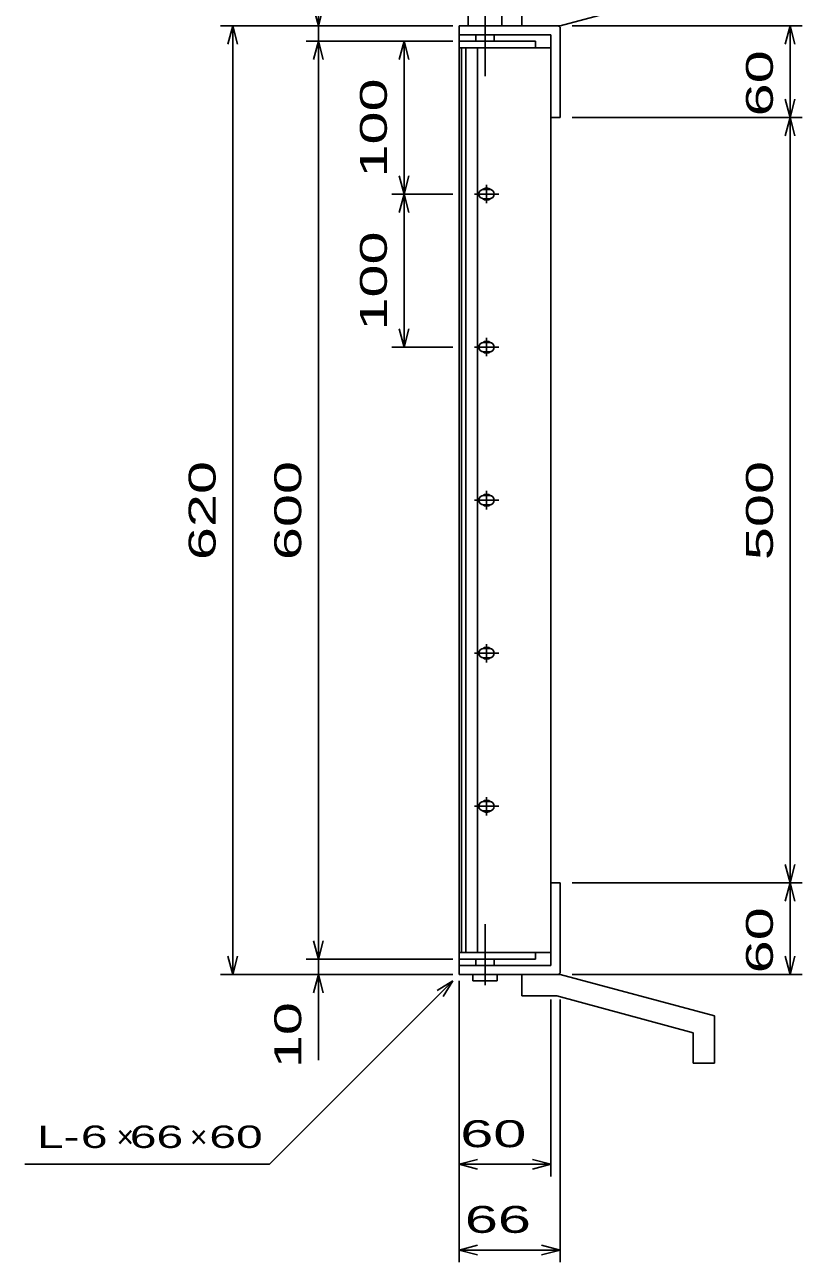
# Model space of a CAD drawing. Units: millimetres, scale not verified. Extents: x -1456 to 1385, y -1026 to 843.
# Drawn here: x -511 to -3, y -371 to 437 of the extents above; entities that cross this region are included whole.
import ezdxf
from ezdxf.enums import TextEntityAlignment as Align

# ---------------------------------------------------------------- set-up
doc = ezdxf.new("R2010")
doc.units = ezdxf.units.MM
doc.header["$LTSCALE"] = 8
doc.linetypes.add('LONG_DASHED_DOTTED', pattern=[15.25, 12, -1.5, 0.25, -1.5])
for name, color, linetype, lineweight in [('16', 3, 'Continuous', 25), ('19', 6, 'Continuous', 25), ('22', 2, 'Continuous', 25)]:
    doc.layers.add(name, color=color, linetype=linetype, lineweight=lineweight)
doc.styles.add('ベクトル', font='')
doc.styles.get('ベクトル').set_extended_font_data('ベクトル')

msp = doc.modelspace()

# ---------------------------------------------------------------- linework, layer by layer
at = {"layer": '16'}
for p, q in [((-177.3, 426.8), (-227.3, 426.8)), ((-227.3, 426.8), (-227.3, 422.3)), ((-227.3, 422.3), (-177.3, 422.3)), ((-227.3, 422.3), (-227.3, -168.7)), ((-167.3, 422.3), (-227.3, 422.3)), ((-225.8, 422.3), (-225.8, -168.7)), ((-222.8, -168.7), (-222.8, 422.3)), ((-215.3, 422.3), (-215.3, -168.7)), ((-177.3, 422.3), (-177.3, 426.8)), ((-167.3, -168.7), (-167.3, 422.3)), ((-209.3, 332.8), (-209.3, 320.8)), ((-217.3, 326.8), (-201.3, 326.8)), ((-207.3, 329.8), (-211.3, 329.8)), ((-211.3, 323.8), (-207.3, 323.8)), ((-217.3, 226.8), (-201.3, 226.8)), ((-207.3, 229.8), (-211.3, 229.8)), ((-209.3, 232.8), (-209.3, 220.8)), ((-211.3, 223.8), (-207.3, 223.8)), ((-207.3, 129.8), (-211.3, 129.8)), ((-209.3, 132.8), (-209.3, 120.8)), ((-217.3, 126.8), (-201.3, 126.8)), ((-211.3, 123.8), (-207.3, 123.8)), ((-209.3, 32.8), (-209.3, 20.8)), ((-217.3, 26.8), (-201.3, 26.8)), ((-207.3, 29.8), (-211.3, 29.8)), ((-211.3, 23.8), (-207.3, 23.8)), ((-207.3, -70.2), (-211.3, -70.2)), ((-209.3, -67.2), (-209.3, -79.2)), ((-217.3, -73.2), (-201.3, -73.2)), ((-211.3, -76.2), (-207.3, -76.2)), ((-227.3, -168.7), (-177.3, -168.7)), ((-227.3, -173.2), (-227.3, -168.7)), ((-227.3, -168.7), (-167.3, -168.7)), ((-177.3, -168.7), (-177.3, -173.2)), ((-177.3, -173.2), (-227.3, -173.2))]:
    msp.add_line(p, q, dxfattribs=at)
for centre, radius, start, end in [((-211.3, 326.8), 3, 90, 270), ((-209.3, 326.8), 4, 46.6, 133.4), ((-209.3, 326.8), 4, 226.6, 313.4), ((-207.3, 326.8), 3, 270, 90), ((-211.3, 226.8), 3, 90, 270), ((-209.3, 226.8), 4, 46.6, 133.4), ((-207.3, 226.8), 3, 270, 90), ((-209.3, 226.8), 4, 226.6, 313.4), ((-211.3, 126.8), 3, 90, 270), ((-209.3, 126.8), 4, 46.6, 133.4), ((-207.3, 126.8), 3, 270, 90), ((-209.3, 126.8), 4, 226.6, 313.4), ((-211.3, 26.8), 3, 90, 270), ((-209.3, 26.8), 4, 46.6, 133.4), ((-207.3, 26.8), 3, 270, 90), ((-209.3, 26.8), 4, 226.6, 313.4), ((-211.3, -73.2), 3, 90, 270), ((-209.3, -73.2), 4, 46.6, 133.4), ((-207.3, -73.2), 3, 270, 90), ((-209.3, -73.2), 4, 226.6, 313.4)]:
    msp.add_arc(centre, radius, start, end, dxfattribs=at)
at = {"layer": '19', "linetype": 'LONG_DASHED_DOTTED'}
for p, q in [((-210.3, 471.8), (-210.3, 403.8)), ((-210.3, -190.2), (-210.3, -150.2))]:
    msp.add_line(p, q, dxfattribs=at)
at = {"layer": '19'}
for p, q in [((-221.3, 436.8), (-221.3, 468.8)), ((-199.3, 468.8), (-199.3, 436.8)), ((-161.3, 436.8), (-60.3, 463.8)), ((-186.3, 436.8), (-186.3, 450.8)), ((-227.3, 426.8), (-227.3, 436.8)), ((-227.3, 430.8), (-227.3, 436.8)), ((-227.3, 436.8), (-162.3, 436.8)), ((-186.3, 436.8), (-161.3, 436.8)), ((-162.3, 436.8), (-161.3, 435.8)), ((-167.3, 430.8), (-227.3, 430.8)), ((-216.3, 426.8), (-216.3, 430.8)), ((-204.3, 430.8), (-204.3, 426.8)), ((-167.3, 376.8), (-167.3, 430.8)), ((-161.3, 435.8), (-161.3, 376.8)), ((-161.3, 376.8), (-167.3, 376.8)), ((-161.3, -123.2), (-167.3, -123.2)), ((-167.3, -123.2), (-167.3, -177.2)), ((-161.3, -182.2), (-161.3, -123.2)), ((-227.3, -177.2), (-227.3, -167.2)), ((-227.3, -177.2), (-227.3, -183.2)), ((-167.3, -177.2), (-227.3, -177.2)), ((-216.3, -173.2), (-216.3, -177.2)), ((-204.3, -177.2), (-204.3, -173.2)), ((-227.3, -183.2), (-162.3, -183.2)), ((-218.3, -183.2), (-218.3, -187.2)), ((-202.3, -187.2), (-202.3, -183.2)), ((-186.3, -183.2), (-161.3, -183.2)), ((-186.3, -197.2), (-186.3, -183.2)), ((-162.3, -183.2), (-161.3, -182.2)), ((-161.3, -183.2), (-60.3, -210.2)), ((-218.3, -187.2), (-202.3, -187.2)), ((-186.3, -197.2), (-163.3, -197.2)), ((-74.3, -221.2), (-163.3, -197.2)), ((-60.3, -241.2), (-60.3, -210.2)), ((-74.3, -241.2), (-74.3, -221.2)), ((-74.3, -241.2), (-60.3, -241.2))]:
    msp.add_line(p, q, dxfattribs=at)
at = {"layer": '22', "color": 4}
for p, q in [((-319.3, 436.8), (-319.3, 492.8)), ((-319.3, 436.8), (-322.5, 448.8)), ((-316.1, 448.8), (-319.3, 436.8)), ((-383.3, 436.8), (-231.3, 436.8)), ((-378.5, 424.8), (-375.3, 436.8)), ((-372.1, 424.8), (-375.3, 436.8)), ((-375.3, -183.2), (-375.3, 436.8)), ((-231.3, 436.8), (-327.3, 436.8)), ((-319.3, 436.8), (-319.3, 426.8)), ((-153.3, 436.8), (-2.9, 436.8)), ((-14.1, 424.8), (-10.9, 436.8)), ((-7.7, 424.8), (-10.9, 436.8)), ((-10.9, 376.8), (-10.9, 436.8)), ((-327.3, 426.8), (-231.3, 426.8)), ((-322.5, 414.8), (-319.3, 426.8)), ((-316.1, 414.8), (-319.3, 426.8)), ((-319.3, -173.2), (-319.3, 426.8)), ((-231.3, 426.8), (-271.3, 426.8)), ((-263.3, 426.8), (-266.5, 414.8)), ((-260.1, 414.8), (-263.3, 426.8)), ((-263.3, 426.8), (-263.3, 326.8)), ((-10.9, 376.8), (-14.1, 388.8)), ((-10.9, 376.8), (-7.7, 388.8)), ((-153.3, 376.8), (-2.9, 376.8)), ((-14.1, 364.8), (-10.9, 376.8)), ((-7.7, 364.8), (-10.9, 376.8)), ((-10.9, -123.2), (-10.9, 376.8)), ((-263.3, 326.8), (-266.5, 338.8)), ((-260.1, 338.8), (-263.3, 326.8)), ((-271.3, 326.8), (-231.3, 326.8)), ((-263.3, 326.8), (-266.5, 314.8)), ((-260.1, 314.8), (-263.3, 326.8)), ((-263.3, 326.8), (-263.3, 226.8)), ((-263.3, 226.8), (-266.5, 238.8)), ((-260.1, 238.8), (-263.3, 226.8)), ((-271.3, 226.8), (-231.3, 226.8)), ((-10.9, -123.2), (-14.1, -111.2)), ((-10.9, -123.2), (-7.7, -111.2)), ((-153.3, -123.2), (-2.9, -123.2)), ((-14.1, -135.2), (-10.9, -123.2)), ((-7.7, -135.2), (-10.9, -123.2)), ((-10.9, -183.2), (-10.9, -123.2)), ((-319.3, -173.2), (-322.5, -161.2)), ((-319.3, -173.2), (-316.1, -161.2)), ((-375.3, -183.2), (-378.5, -171.2)), ((-375.3, -183.2), (-372.1, -171.2)), ((-327.3, -173.2), (-231.3, -173.2)), ((-319.3, -183.2), (-319.3, -173.2)), ((-10.9, -183.2), (-14.1, -171.2)), ((-10.9, -183.2), (-7.7, -171.2)), ((-383.3, -183.2), (-231.3, -183.2)), ((-327.3, -183.2), (-231.3, -183.2)), ((-322.5, -195.2), (-319.3, -183.2)), ((-316.1, -195.2), (-319.3, -183.2)), ((-319.3, -239.2), (-319.3, -183.2)), ((-153.3, -183.2), (-2.9, -183.2)), ((-351.3, -307.2), (-231.3, -187.2)), ((-241.7, -193.6), (-231.3, -187.2)), ((-237.7, -197.6), (-231.3, -187.2)), ((-227.3, -315.2), (-227.3, -187.2)), ((-227.3, -371.2), (-227.3, -187.2)), ((-167.3, -315.2), (-167.3, -199.4)), ((-161.3, -371.2), (-161.3, -199.4)), ((-511.3, -307.2), (-351.3, -307.2)), ((-227.3, -307.2), (-215.3, -304)), ((-215.3, -310.4), (-227.3, -307.2)), ((-227.3, -307.2), (-167.3, -307.2)), ((-167.3, -307.2), (-179.3, -304)), ((-179.3, -310.4), (-167.3, -307.2)), ((-227.3, -363.2), (-215.3, -360)), ((-215.3, -366.4), (-227.3, -363.2)), ((-227.3, -363.2), (-161.3, -363.2)), ((-161.3, -363.2), (-173.3, -360)), ((-173.3, -366.4), (-161.3, -363.2))]:
    msp.add_line(p, q, dxfattribs=at)

# ---------------------------------------------------------------- texts
at = {"layer": '22', "style": 'ベクトル', "width": 1.65}
for s, p in [(' 60 ', (-30.9, 366.8)), (' 100 ', (-283.3, 326.8)), (' 100 ', (-283.3, 226.8)), (' 620 ', (-395.3, 76.8)), (' 600 ', (-339.3, 76.8)), (' 500 ', (-30.9, 76.8)), (' 60 ', (-30.9, -193.2)), (' 10 ', (-339.3, -255.2))]:
    msp.add_text(s, height=17.6, rotation=90, dxfattribs=at).set_placement(p, align=Align.MIDDLE_LEFT)
at = {"layer": '22', "style": 'ベクトル'}
for s, height, width, p in [('L-', 14.66, 1.6, (-503.3, -289.2)), (' 6 ', 14.66, 1.6, (-483.3, -289.2)), (' 66 ', 14.66, 1.6, (-451.3, -289.2)), (' 60 ', 14.66, 1.6, (-399.3, -289.2)), (' 60 ', 17.6, 1.65, (-237.3, -287.2)), (' 66 ', 17.6, 1.65, (-234.3, -343.2))]:
    msp.add_text(s, height=height, dxfattribs=dict(at, width=width)).set_placement(p, align=Align.MIDDLE_LEFT)
for p in [(-451.3, -289.2), (-403.3, -289.2)]:
    msp.add_text('×', height=14.66, dxfattribs=at).set_placement(p, align=Align.MIDDLE_LEFT)

doc.saveas('drawing.dxf')
